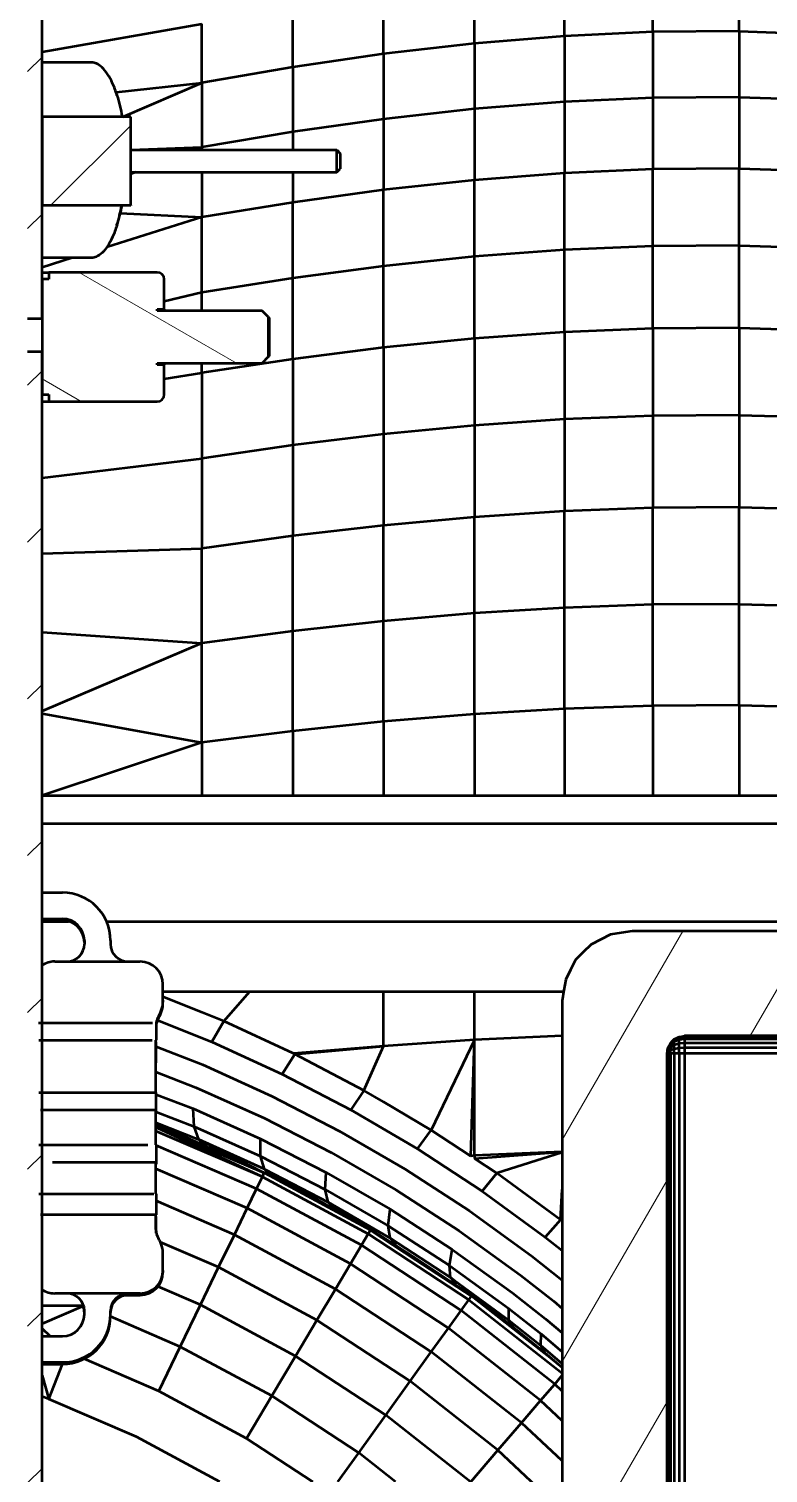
# Model space of a CAD drawing. Header units: millimetres. Extents: x -232 to 1390, y -69 to 653.
# Drawn here: x 422.06 to 443.23, y 157.39 to 198.74 of the extents above; entities that cross this region are included whole.
import ezdxf

# ---------------------------------------------------------------- set-up
doc = ezdxf.new("R2010")
doc.units = ezdxf.units.MM
doc.layers.add('Видимый контур (ГОСТ)', color=7, linetype='Continuous', lineweight=50)
doc.layers.add('Штриховка (ГОСТ)', color=7, linetype='Continuous', lineweight=18)
pattern_1 = [(45, (0, 0), (-2.245064, 2.245064), [])]

msp = doc.modelspace()

# ---------------------------------------------------------------- hatches: boundary and pattern name
at = {"layer": 'Штриховка (ГОСТ)'}
h = msp.add_hatch(dxfattribs=at)
h.set_pattern_fill('ANSI31', color=256, scale=25.4, angle=15, style=0)
h.set_pattern_definition([(60, (0, 0), (-2.74963, 1.587501), [])])
h.paths.add_polyline_path([(429.616, 53.09), (427.018, 53.602), (422.334, 54.715), (422.334, 54.715), (422.334, 51.61), (427.568, 50.426), (429.359, 50.088), (429.795, 50.075), (430.215, 50.187), (430.586, 50.415), (430.875, 50.74), (431.059, 51.134), (431.122, 51.565), (431.122, 52.847)])
h.paths.add_polyline_path([(474.517, 172.906), (473.392, 172.906), (459.434, 172.906), (459.284, 172.882), (459.125, 172.857), (458.978, 172.782), (458.846, 172.715), (458.739, 172.608), (458.625, 172.493), (458.582, 172.423), (458.543, 172.36), (458.511, 172.284), (458.482, 172.215), (458.463, 172.135), (458.446, 172.062), (458.439, 171.98), (458.434, 171.906), (458.434, 171.427), (458.434, 170.906), (458.44, 170.824), (458.446, 170.749), (458.465, 170.67), (458.482, 170.597), (458.514, 170.521), (458.543, 170.452), (458.585, 170.382), (458.625, 170.318), (458.73, 170.212), (458.846, 170.097), (458.99, 170.023), (459.125, 169.954), (459.271, 169.931), (459.434, 169.906), (474.345, 169.905), (475.822, 169.906), (475.822, 169.906), (476.206, 168.62), (477.181, 168.586), (477.813, 168.56), (477.813, 170.045), (477.813, 172.675), (477.743, 173.553), (477.533, 174.408), (477.387, 174.843), (475.673, 179.459), (473.587, 184.43), (471.242, 189.488), (468.701, 194.363), (465.99, 198.809), (464.566, 200.806), (463.09, 202.627), (461.554, 204.257), (459.948, 205.688), (458.259, 206.921), (456.475, 207.96), (454.58, 208.82), (452.564, 209.515), (450.425, 210.058), (448.166, 210.458), (445.798, 210.724), (443.334, 210.863), (440.792, 210.882), (438.191, 210.786), (432.887, 210.274), (427.568, 209.385), (422.334, 208.201), (422.334, 205.099), (422.334, 205.096), (427.018, 206.209), (429.616, 206.721), (432.22, 207.15), (434.82, 207.488), (437.397, 207.727), (439.93, 207.861), (442.398, 207.884), (444.776, 207.792), (447.041, 207.581), (449.174, 207.25), (451.16, 206.795), (452.993, 206.215), (454.68, 205.503), (456.245, 204.647), (457.724, 203.622), (459.152, 202.403), (460.547, 200.973), (461.918, 199.328), (463.268, 197.476), (464.595, 195.435), (465.897, 193.23), (467.169, 190.893), (468.406, 188.456), (470.746, 183.437), (472.83, 178.488), (474.526, 173.937), (474.861, 172.906)])
h.paths.add_polyline_path([(444.811, 172.053), (444.785, 172.215), (444.718, 172.348), (444.643, 172.493), (444.538, 172.599), (444.422, 172.715), (444.289, 172.782), (444.143, 172.857), (443.996, 172.88), (443.834, 172.906), (441.967, 172.906), (439.334, 172.906), (439.025, 172.857), (438.716, 172.808), (438.437, 172.666), (438.159, 172.524), (437.937, 172.302), (437.716, 172.081), (437.574, 171.802), (437.432, 171.524), (437.383, 171.215), (437.334, 170.906), (437.334, 129.906), (437.334, 88.906), (437.383, 88.597), (437.432, 88.288), (437.574, 88.009), (437.716, 87.73), (437.937, 87.509), (438.159, 87.288), (438.437, 87.145), (438.716, 87.003), (439.025, 86.954), (439.334, 86.906), (474.853, 86.906), (474.526, 85.875), (472.83, 81.324), (470.746, 76.374), (468.406, 71.355), (467.169, 68.919), (465.897, 66.581), (464.595, 64.376), (463.268, 62.335), (461.918, 60.483), (460.547, 58.838), (459.152, 57.408), (457.724, 56.189), (456.245, 55.164), (454.68, 54.308), (452.993, 53.596), (451.16, 53.016), (450.813, 52.932), (450.813, 52.932), (450.813, 52.657), (450.813, 51.803), (450.842, 51.622), (450.885, 51.343), (450.967, 51.18), (451.094, 50.928), (451.223, 50.798), (451.421, 50.597), (451.583, 50.512), (451.833, 50.382), (452.013, 50.351), (452.291, 50.303), (452.751, 50.368), (454.58, 50.991), (456.475, 51.851), (458.259, 52.891), (459.947, 54.123), (461.554, 55.554), (463.09, 57.184), (464.566, 59.005), (465.99, 61.002), (468.701, 65.448), (471.242, 70.323), (473.587, 75.381), (475.673, 80.352), (477.387, 84.968), (478.61, 88.774), (478.978, 89.968), (478.98, 89.975), (478.98, 89.975), (479.313, 91.191), (476.206, 91.191), (475.822, 89.906), (475.822, 89.906), (440.834, 89.906), (440.757, 89.918), (440.68, 89.93), (440.61, 89.966), (440.54, 90.001), (440.485, 90.056), (440.43, 90.112), (440.394, 90.181), (440.359, 90.251), (440.347, 90.328), (440.334, 90.406), (440.334, 129.906), (440.334, 169.406), (440.347, 169.483), (440.359, 169.56), (440.394, 169.63), (440.43, 169.699), (440.485, 169.755), (440.54, 169.81), (440.61, 169.846), (440.68, 169.881), (440.757, 169.893), (440.834, 169.906), (442.546, 169.906), (443.834, 169.906), (443.982, 169.929), (444.143, 169.954), (444.276, 170.022), (444.422, 170.097), (444.528, 170.202), (444.643, 170.318), (444.711, 170.451), (444.785, 170.597), (444.809, 170.744), (444.834, 170.906), (444.834, 171.383), (444.834, 171.906)])
h = msp.add_hatch(dxfattribs=at)
h.set_pattern_fill('ANSI31', color=256, scale=25.4, style=0)
h.set_pattern_definition(pattern_1)
h.paths.add_polyline_path([(422.025, 190.452), (422.437, 190.452), (422.437, 191.571), (422.437, 193.694), (422.437, 196.222), (422.437, 200.148), (422.437, 204.482), (422.437, 204.982), (422.025, 204.982)])
h.paths.add_polyline_path([(422.437, 189.491), (422.025, 189.491), (422.025, 54.987), (422.437, 54.987), (422.437, 76.721), (422.437, 77.221), (422.437, 78.721), (422.437, 79.221), (422.437, 188.271)])
h = msp.add_hatch(dxfattribs=at)
h.set_pattern_fill('ANSI31', color=256, scale=25.4, style=0)
h.set_pattern_definition(pattern_1)
h.paths.add_polyline_path([(422.437, 196.222), (422.437, 193.694), (424.977, 193.694), (424.977, 196.222)])
h = msp.add_hatch(dxfattribs=at)
h.set_pattern_fill('ANSI31', color=256, scale=25.4, angle=105.0002, style=0)
h.set_pattern_definition([(150.00025, (0, 0), (-1.587488, -2.749637), [])])
edge = h.paths.add_edge_path()
edge.add_line((428.924, 189.359), (428.924, 190.484))
edge.add_line((428.924, 190.484), (428.737, 190.671))
edge.add_line((428.737, 190.671), (425.737, 190.671))
edge.add_line((425.737, 190.671), (425.737, 190.721))
edge.add_line((425.737, 190.721), (425.937, 190.721))
edge.add_line((425.937, 190.721), (425.937, 191.571))
edge.add_ellipse((425.737, 191.571), major_axis=(0, 0.2), ratio=1, start_angle=270, end_angle=360)
edge.add_line((425.737, 191.771), (422.637, 191.771))
edge.add_line((422.637, 191.771), (422.637, 191.571))
edge.add_line((422.637, 191.571), (422.437, 191.571))
edge.add_line((422.437, 191.571), (422.437, 190.452))
edge.add_line((422.437, 190.452), (422.437, 189.491))
edge.add_line((422.437, 189.491), (422.437, 188.271))
edge.add_line((422.437, 188.271), (422.637, 188.271))
edge.add_line((422.637, 188.271), (422.637, 188.071))
edge.add_line((422.637, 188.071), (425.737, 188.071))
edge.add_ellipse((425.737, 188.271), major_axis=(0.2, 0), ratio=1, start_angle=270, end_angle=360)
edge.add_line((425.937, 188.271), (425.937, 189.121))
edge.add_line((425.937, 189.121), (425.737, 189.121))
edge.add_line((425.737, 189.121), (425.737, 189.171))
edge.add_line((425.737, 189.171), (428.737, 189.171))
edge.add_line((428.737, 189.171), (428.924, 189.359))

# ---------------------------------------------------------------- linework, layer by layer
at = {"layer": 'Видимый контур (ГОСТ)'}
for p, q in [((422.437, 190.452), (422.437, 204.982)), ((437.397, 198.538), (437.397, 200.255)), ((439.93, 198.656), (439.93, 200.376)), ((442.398, 198.676), (442.398, 200.397)), ((434.82, 198.327), (434.82, 200.039)), ((429.616, 197.65), (429.616, 199.346)), ((432.22, 198.029), (432.22, 199.734)), ((422.437, 198.09), (427.018, 198.883)), ((427.018, 197.199), (427.018, 198.883)), ((437.397, 198.538), (434.82, 198.327)), ((439.93, 198.656), (437.397, 198.538)), ((437.397, 198.538), (437.397, 196.655)), ((442.398, 198.676), (439.93, 198.656)), ((439.93, 198.656), (439.93, 196.77)), ((442.398, 198.676), (442.398, 196.789)), ((442.398, 198.676), (444.776, 198.595)), ((434.82, 198.327), (432.22, 198.029)), ((434.82, 198.327), (434.82, 196.45)), ((423.837, 197.784), (422.437, 197.784)), ((432.22, 198.029), (429.616, 197.65)), ((432.22, 198.029), (432.22, 196.16)), ((429.616, 197.65), (427.018, 197.199)), ((429.616, 197.65), (429.616, 195.792)), ((424.556, 196.93), (427.018, 197.199)), ((424.753, 196.228), (427.018, 197.199)), ((427.018, 197.199), (427.018, 195.353)), ((434.82, 196.45), (432.22, 196.16)), ((437.397, 196.655), (434.82, 196.45)), ((434.82, 196.45), (434.82, 194.413)), ((439.93, 196.77), (437.397, 196.655)), ((437.397, 196.655), (437.397, 194.612)), ((442.398, 196.789), (439.93, 196.77)), ((439.93, 196.77), (439.93, 194.723)), ((442.398, 196.789), (444.776, 196.71)), ((442.398, 196.789), (442.398, 194.742)), ((424.977, 196.228), (422.437, 196.228)), ((422.437, 196.222), (422.437, 193.694)), ((424.977, 196.222), (422.437, 196.222)), ((424.977, 196.228), (424.977, 196.222)), ((424.977, 193.694), (424.977, 196.222)), ((432.22, 196.16), (429.616, 195.792)), ((432.22, 196.16), (432.22, 194.132)), ((429.616, 195.792), (427.018, 195.353)), ((429.616, 195.792), (429.616, 195.278)), ((424.977, 195.283), (427.018, 195.353)), ((424.977, 195.278), (430.877, 195.278)), ((427.018, 195.353), (426.819, 195.278)), ((427.018, 195.353), (427.018, 195.278)), ((430.877, 194.638), (430.877, 195.278)), ((430.877, 195.278), (430.977, 195.178)), ((430.977, 195.178), (430.977, 194.738)), ((424.977, 194.638), (430.877, 194.638)), ((425.119, 194.638), (424.977, 194.585)), ((427.018, 194.638), (427.018, 193.35)), ((429.616, 194.638), (429.616, 193.775)), ((430.877, 194.638), (430.977, 194.738)), ((434.82, 194.413), (432.22, 194.132)), ((437.397, 194.612), (434.82, 194.413)), ((434.82, 192.221), (434.82, 194.413)), ((439.93, 194.723), (437.397, 194.612)), ((437.397, 192.412), (437.397, 194.612)), ((442.398, 194.742), (439.93, 194.723)), ((439.93, 192.52), (439.93, 194.723)), ((442.398, 192.538), (442.398, 194.742)), ((442.398, 194.742), (444.776, 194.666)), ((432.22, 194.132), (429.616, 193.775)), ((432.22, 191.949), (432.22, 194.132)), ((422.437, 193.694), (424.977, 193.694)), ((424.977, 193.688), (422.437, 193.688)), ((424.977, 193.694), (424.977, 193.688)), ((429.616, 193.775), (427.018, 193.35)), ((429.616, 191.604), (429.616, 193.775)), ((427.018, 193.35), (424.296, 192.496)), ((424.675, 193.47), (427.018, 193.35)), ((427.018, 191.193), (427.018, 193.35)), ((437.397, 192.412), (434.82, 192.221)), ((439.93, 192.52), (437.397, 192.412)), ((437.397, 190.062), (437.397, 192.412)), ((442.398, 192.538), (439.93, 192.52)), ((439.93, 190.165), (439.93, 192.52)), ((442.398, 190.183), (442.398, 192.538)), ((442.398, 192.538), (444.776, 192.464)), ((423.837, 192.184), (422.437, 192.184)), ((423.3, 192.184), (422.437, 191.914)), ((432.22, 191.949), (429.616, 191.604)), ((434.82, 192.221), (432.22, 191.949)), ((432.22, 189.616), (432.22, 191.949)), ((434.82, 189.878), (434.82, 192.221)), ((422.437, 191.771), (422.537, 191.771)), ((422.637, 191.571), (422.437, 191.571)), ((422.437, 191.571), (422.437, 188.271)), ((422.537, 191.771), (422.637, 191.771)), ((425.737, 191.771), (422.637, 191.771)), ((422.637, 191.771), (422.637, 191.571)), ((425.937, 190.721), (425.937, 191.571)), ((429.616, 191.604), (427.018, 191.193)), ((429.616, 189.284), (429.616, 191.604)), ((427.018, 191.193), (425.937, 190.933)), ((427.018, 190.671), (427.018, 191.193)), ((425.737, 190.671), (425.737, 190.721)), ((425.737, 190.721), (425.937, 190.721)), ((428.737, 190.671), (425.737, 190.671)), ((425.937, 190.721), (425.937, 190.671)), ((428.924, 190.484), (428.737, 190.671)), ((422.025, 190.452), (422.437, 190.452)), ((428.924, 189.359), (428.924, 190.484)), ((428.924, 190.484), (428.937, 190.471)), ((428.937, 190.471), (428.937, 189.371)), ((434.82, 189.878), (432.22, 189.616)), ((437.397, 190.062), (434.82, 189.878)), ((434.82, 189.878), (434.82, 187.39)), ((439.93, 190.165), (437.397, 190.062)), ((437.397, 190.062), (437.397, 187.567)), ((442.398, 190.183), (439.93, 190.165)), ((439.93, 190.165), (439.93, 187.666)), ((442.398, 190.183), (442.398, 187.683)), ((442.398, 190.183), (444.776, 190.112)), ((422.437, 189.491), (422.025, 189.491)), ((422.437, 54.987), (422.437, 189.491)), ((432.22, 189.616), (429.616, 189.284)), ((432.22, 189.616), (432.22, 187.14)), ((425.737, 189.121), (425.737, 189.171)), ((425.737, 189.171), (428.737, 189.171)), ((425.937, 189.121), (425.737, 189.121)), ((425.937, 189.171), (425.937, 189.121)), ((425.937, 188.271), (425.937, 189.121)), ((429.616, 189.284), (427.018, 188.889)), ((427.018, 188.889), (427.018, 189.171)), ((428.737, 189.171), (428.924, 189.359)), ((428.937, 189.371), (428.924, 189.359)), ((429.616, 189.284), (429.616, 186.822)), ((425.937, 188.717), (427.018, 188.889)), ((427.018, 188.889), (427.018, 186.443)), ((422.437, 188.271), (422.637, 188.271)), ((422.637, 188.271), (422.637, 188.071)), ((422.437, 188.071), (422.537, 188.071)), ((422.537, 188.071), (422.637, 188.071)), ((422.637, 188.071), (425.737, 188.071)), ((434.82, 187.39), (432.22, 187.14)), ((437.397, 187.567), (434.82, 187.39)), ((434.82, 187.39), (434.82, 184.765)), ((439.93, 187.666), (437.397, 187.567)), ((437.397, 187.567), (437.397, 184.934)), ((442.398, 187.683), (439.93, 187.666)), ((439.93, 187.666), (439.93, 185.028)), ((442.398, 187.683), (444.776, 187.615)), ((442.398, 187.683), (442.398, 185.044)), ((432.22, 187.14), (429.616, 186.822)), ((432.22, 187.14), (432.22, 184.526)), ((429.616, 186.822), (427.018, 186.443)), ((429.616, 186.822), (429.616, 184.222)), ((422.437, 185.883), (427.018, 186.443)), ((427.018, 186.443), (427.018, 183.86)), ((437.397, 184.934), (434.82, 184.765)), ((439.93, 185.028), (437.397, 184.934)), ((437.397, 182.167), (437.397, 184.934)), ((442.398, 185.044), (439.93, 185.028)), ((439.93, 182.257), (439.93, 185.028)), ((442.398, 182.272), (442.398, 185.044)), ((442.398, 185.044), (444.776, 184.979)), ((432.22, 184.526), (429.616, 184.222)), ((434.82, 184.765), (432.22, 184.526)), ((432.22, 181.78), (432.22, 184.526)), ((434.82, 182.007), (434.82, 184.765)), ((429.616, 184.222), (427.018, 183.86)), ((429.616, 181.492), (429.616, 184.222)), ((422.437, 183.72), (427.018, 183.86)), ((427.018, 181.148), (427.018, 183.86)), ((434.82, 182.007), (432.22, 181.78)), ((437.397, 182.167), (434.82, 182.007)), ((434.82, 179.123), (434.82, 182.007)), ((439.93, 182.257), (437.397, 182.167)), ((437.397, 179.275), (437.397, 182.167)), ((442.398, 182.272), (439.93, 182.257)), ((439.93, 179.36), (439.93, 182.257)), ((442.398, 179.374), (442.398, 182.272)), ((442.398, 182.272), (444.776, 182.211)), ((432.22, 181.78), (429.616, 181.492)), ((432.22, 178.909), (432.22, 181.78)), ((422.437, 181.472), (427.018, 181.148)), ((427.018, 181.148), (422.437, 179.201)), ((429.616, 181.492), (427.018, 181.148)), ((427.018, 178.312), (427.018, 181.148)), ((429.616, 178.636), (429.616, 181.492)), ((422.437, 179.139), (427.018, 178.312)), ((434.82, 179.123), (432.22, 178.909)), ((437.397, 179.275), (434.82, 179.123)), ((434.82, 179.123), (434.82, 176.787)), ((439.93, 179.36), (437.397, 179.275)), ((437.397, 179.275), (437.397, 176.787)), ((442.398, 179.374), (439.93, 179.36)), ((439.93, 179.36), (439.93, 176.787)), ((442.398, 179.374), (442.398, 176.787)), ((442.398, 179.374), (444.776, 179.316)), ((432.22, 178.909), (429.616, 178.636)), ((432.22, 178.909), (432.22, 176.787)), ((427.018, 178.312), (422.437, 176.789)), ((429.616, 178.636), (427.018, 178.312)), ((427.018, 178.312), (427.018, 176.787)), ((429.616, 178.636), (429.616, 176.787)), ((422.437, 176.787), (461.334, 176.787)), ((422.437, 175.987), (461.334, 175.987)), ((422.437, 174.009), (423.025, 174.009)), ((422.437, 173.259), (423.025, 173.259)), ((422.437, 173.209), (423.025, 173.209)), ((422.437, 173.185), (423.2, 173.185)), ((424.285, 173.185), (461.334, 173.185)), ((439.334, 172.906), (439.025, 172.857)), ((441.967, 172.906), (439.334, 172.906)), ((443.834, 172.906), (441.967, 172.906)), ((423.65, 172.634), (423.65, 172.534)), ((424.4, 172.634), (424.4, 172.534)), ((438.159, 172.524), (437.937, 172.302)), ((438.437, 172.666), (438.159, 172.524)), ((438.716, 172.808), (438.437, 172.666)), ((439.025, 172.857), (438.716, 172.808)), ((437.716, 172.081), (437.574, 171.802)), ((437.937, 172.302), (437.716, 172.081)), ((422.8, 172.034), (425.238, 172.034)), ((437.574, 171.802), (437.432, 171.524)), ((425.9, 170.927), (425.9, 171.384)), ((437.383, 171.215), (437.334, 170.906)), ((437.432, 171.524), (437.383, 171.215)), ((425.9, 171.182), (437.378, 171.182)), ((427.019, 170.577), (425.9, 171.027)), ((425.9, 170.927), (425.9, 170.877)), ((427.643, 170.325), (428.392, 171.182)), ((432.22, 169.617), (432.22, 171.182)), ((434.82, 169.791), (434.82, 171.182)), ((437.334, 170.906), (437.334, 129.906)), ((427.643, 170.325), (427.019, 170.577)), ((422.341, 170.284), (425.6, 170.284)), ((425.71, 170.284), (425.71, 169.784)), ((425.741, 170.355), (427.302, 169.732)), ((427.302, 169.732), (427.643, 170.325)), ((429.616, 169.413), (427.643, 170.325)), ((422.342, 169.784), (425.587, 169.784)), ((425.697, 169.734), (425.71, 169.734)), ((425.7, 168.284), (425.7, 169.784)), ((425.71, 169.134), (425.71, 169.734)), ((425.71, 169.603), (427.029, 169.083)), ((427.302, 169.732), (429.314, 168.811)), ((432.22, 169.617), (429.646, 169.399)), ((429.675, 169.386), (432.22, 169.617)), ((431.656, 168.347), (432.22, 169.617)), ((434.82, 169.791), (432.22, 169.617)), ((434.82, 169.791), (433.585, 167.21)), ((434.715, 166.466), (434.82, 169.791)), ((437.334, 169.911), (434.82, 169.791)), ((434.82, 166.478), (434.82, 169.791)), ((440.347, 169.483), (440.359, 169.56)), ((440.43, 169.685), (440.359, 169.552)), ((440.43, 169.643), (440.359, 169.531)), ((440.359, 169.56), (440.394, 169.63)), ((440.43, 169.578), (440.359, 169.496)), ((440.359, 169.552), (440.359, 169.56)), ((440.394, 169.63), (440.43, 169.699)), ((440.54, 169.79), (440.43, 169.685)), ((440.43, 169.699), (440.485, 169.755)), ((440.54, 169.733), (440.43, 169.643)), ((440.43, 169.685), (440.43, 169.699)), ((440.43, 169.643), (440.43, 169.685)), ((440.54, 169.643), (440.43, 169.578)), ((440.43, 169.578), (440.43, 169.643)), ((440.43, 169.496), (440.43, 169.578)), ((440.485, 169.755), (440.54, 169.81)), ((440.68, 169.858), (440.54, 169.79)), ((440.54, 169.81), (440.61, 169.846)), ((440.54, 169.79), (440.54, 169.81)), ((440.68, 169.79), (440.54, 169.733)), ((440.54, 169.733), (440.54, 169.79)), ((440.54, 169.643), (440.54, 169.733)), ((440.68, 169.685), (440.54, 169.643)), ((440.54, 169.531), (440.54, 169.643)), ((440.61, 169.846), (440.68, 169.881)), ((440.68, 169.881), (440.757, 169.893)), ((440.834, 169.881), (440.68, 169.858)), ((440.68, 169.858), (440.68, 169.881)), ((440.68, 169.79), (440.68, 169.858)), ((440.834, 169.81), (440.68, 169.79)), ((440.68, 169.685), (440.68, 169.79)), ((440.834, 169.699), (440.68, 169.685)), ((440.68, 169.552), (440.68, 169.685)), ((440.834, 169.56), (440.68, 169.552)), ((440.757, 169.893), (440.834, 169.906)), ((440.834, 169.906), (442.546, 169.906)), ((440.834, 169.906), (440.834, 169.881)), ((473.461, 169.881), (440.834, 169.906)), ((473.463, 169.887), (440.834, 169.906)), ((440.834, 169.881), (473.456, 169.823)), ((473.461, 169.88), (440.834, 169.881)), ((440.834, 169.881), (440.834, 169.81)), ((440.834, 169.881), (473.461, 169.881)), ((473.456, 169.823), (440.834, 169.81)), ((440.834, 169.81), (440.834, 169.699)), ((473.456, 169.806), (440.834, 169.81)), ((473.467, 169.713), (440.834, 169.699)), ((440.834, 169.699), (440.834, 169.56)), ((473.471, 169.694), (440.834, 169.699)), ((473.497, 169.572), (440.834, 169.56)), ((473.502, 169.554), (440.834, 169.56)), ((440.834, 169.56), (440.834, 169.406)), ((442.546, 169.906), (443.834, 169.906)), ((429.314, 168.811), (429.675, 169.386)), ((429.646, 169.399), (429.616, 169.413)), ((429.675, 169.386), (429.646, 169.399)), ((431.656, 168.347), (429.675, 169.386)), ((440.334, 169.406), (440.359, 169.552)), ((440.334, 169.406), (440.359, 169.531)), ((440.334, 169.406), (440.359, 169.496)), ((440.334, 169.406), (440.347, 169.483)), ((440.334, 169.406), (440.359, 169.453)), ((440.334, 129.906), (440.334, 169.406)), ((440.359, 169.406), (440.334, 169.406)), ((440.359, 169.531), (440.359, 169.552)), ((440.359, 169.496), (440.359, 169.531)), ((440.43, 169.496), (440.359, 169.453)), ((440.359, 169.453), (440.359, 169.496)), ((440.359, 169.406), (440.359, 169.453)), ((440.43, 169.406), (440.359, 169.406)), ((440.359, 169.406), (440.359, 90.406)), ((440.54, 169.531), (440.43, 169.496)), ((440.43, 169.406), (440.43, 169.496)), ((440.54, 169.406), (440.43, 169.406)), ((440.43, 169.406), (440.43, 90.406)), ((440.68, 169.552), (440.54, 169.531)), ((440.54, 169.406), (440.54, 169.531)), ((440.68, 169.406), (440.54, 169.406)), ((440.54, 169.406), (440.54, 90.406)), ((440.68, 169.406), (440.68, 169.552)), ((440.834, 169.406), (440.68, 169.406)), ((440.68, 169.406), (440.68, 90.406)), ((440.834, 169.406), (440.834, 90.406)), ((473.545, 169.406), (440.834, 169.406)), ((425.7, 168.876), (426.844, 168.43)), ((425.707, 169.134), (425.71, 169.134)), ((427.029, 169.083), (429.016, 168.182)), ((429.314, 168.811), (431.276, 167.791)), ((426.844, 168.43), (428.804, 167.548)), ((431.656, 168.347), (431.276, 167.791)), ((432.22, 168.015), (431.656, 168.347)), ((422.348, 168.284), (425.659, 168.284)), ((425.71, 167.784), (425.71, 168.284)), ((425.71, 168.232), (426.762, 167.824)), ((429.016, 168.182), (430.954, 167.183)), ((433.585, 167.21), (432.22, 168.015)), ((425.705, 167.784), (422.397, 167.784)), ((425.7, 166.784), (425.7, 167.784)), ((425.706, 167.734), (425.71, 167.734)), ((425.709, 167.734), (426.79, 167.315)), ((425.71, 167.734), (425.71, 167.784)), ((426.79, 167.315), (426.762, 167.824)), ((426.762, 167.824), (428.693, 166.959)), ((428.804, 167.548), (430.714, 166.57)), ((431.276, 167.791), (433.186, 166.673)), ((425.7, 167.422), (426.926, 166.941)), ((427.158, 166.733), (425.7, 167.384)), ((425.7, 167.325), (425.746, 167.308)), ((425.7, 167.308), (425.746, 167.308)), ((425.7, 167.283), (425.811, 167.283)), ((425.725, 167.274), (425.7, 167.274)), ((428.747, 165.867), (425.7, 167.183)), ((428.747, 165.867), (425.725, 167.274)), ((425.769, 167.274), (425.725, 167.274)), ((425.746, 167.308), (425.811, 167.283)), ((425.834, 167.274), (425.769, 167.274)), ((425.769, 167.274), (428.803, 165.982)), ((425.811, 167.283), (425.834, 167.274)), ((428.803, 165.982), (425.834, 167.274)), ((427.158, 166.733), (426.04, 167.184)), ((426.926, 166.941), (426.79, 167.315)), ((426.79, 167.315), (428.693, 166.461)), ((430.954, 167.183), (432.84, 166.087)), ((433.186, 166.673), (433.585, 167.21)), ((434.715, 166.466), (433.585, 167.21)), ((422.344, 166.784), (425.47, 166.784)), ((425.71, 166.784), (425.71, 166.284)), ((428.582, 165.526), (425.71, 166.767)), ((426.926, 166.941), (427.158, 166.733)), ((428.748, 166.006), (426.926, 166.941)), ((428.804, 166.091), (426.926, 166.941)), ((428.566, 166.085), (427.158, 166.733)), ((428.693, 166.461), (428.693, 166.959)), ((428.693, 166.959), (430.575, 165.999)), ((433.186, 166.673), (435.043, 165.458)), ((425.709, 166.284), (422.738, 166.284)), ((425.7, 165.384), (425.7, 166.284)), ((425.71, 166.284), (425.71, 166.234)), ((428.804, 166.091), (428.693, 166.461)), ((428.693, 166.461), (430.547, 165.512)), ((430.714, 166.57), (432.573, 165.496)), ((434.82, 166.478), (434.715, 166.466)), ((434.819, 166.397), (437.334, 166.586)), ((434.82, 166.478), (434.819, 166.397)), ((435.461, 165.974), (434.819, 166.397)), ((437.334, 166.588), (434.82, 166.478)), ((437.334, 166.57), (435.461, 165.974)), ((428.312, 164.969), (425.7, 166.098)), ((425.701, 166.234), (425.71, 166.234)), ((428.582, 165.526), (428.747, 165.867)), ((428.747, 165.867), (428.803, 165.982)), ((428.747, 165.867), (431.778, 164.236)), ((428.834, 165.965), (428.803, 165.982)), ((428.804, 166.091), (429.017, 165.878)), ((430.824, 164.932), (428.804, 166.091)), ((428.804, 166.091), (430.632, 165.147)), ((431.843, 164.345), (428.834, 165.965)), ((429.017, 165.878), (428.878, 165.942)), ((431.843, 164.345), (429.017, 165.878)), ((430.824, 164.932), (429.017, 165.878)), ((430.547, 165.512), (430.575, 165.999)), ((430.575, 165.999), (432.406, 164.943)), ((432.84, 166.087), (434.674, 164.894)), ((435.043, 165.458), (435.461, 165.974)), ((437.284, 164.639), (435.461, 165.974)), ((428.312, 164.969), (428.582, 165.526)), ((431.584, 163.91), (428.582, 165.526)), ((430.632, 165.147), (430.547, 165.512)), ((430.547, 165.512), (432.35, 164.47)), ((432.573, 165.496), (434.381, 164.325)), ((435.043, 165.458), (436.847, 164.144)), ((437.284, 164.639), (437.334, 165.511)), ((422.342, 165.384), (425.638, 165.384)), ((425.71, 165.384), (425.71, 164.784)), ((427.947, 164.213), (425.71, 165.179)), ((430.632, 165.147), (430.824, 164.932)), ((432.58, 163.896), (430.632, 165.147)), ((430.632, 165.147), (432.41, 164.112)), ((425.705, 164.784), (422.397, 164.784)), ((425.7, 164.362), (425.7, 164.784)), ((425.705, 164.734), (425.71, 164.734)), ((425.71, 164.262), (425.71, 164.734)), ((427.947, 164.213), (428.312, 164.969)), ((431.268, 163.378), (428.312, 164.969)), ((430.824, 164.932), (431.843, 164.345)), ((432.35, 164.47), (432.406, 164.943)), ((432.406, 164.943), (434.185, 163.792)), ((434.674, 164.894), (436.455, 163.604)), ((437.284, 164.639), (436.847, 164.144)), ((437.334, 164.599), (437.284, 164.639)), ((427.495, 163.281), (427.947, 164.213)), ((430.838, 162.657), (427.947, 164.213)), ((431.584, 163.91), (431.778, 164.236)), ((431.778, 164.236), (431.843, 164.345)), ((431.778, 164.236), (434.657, 162.349)), ((433.153, 163.487), (431.843, 164.345)), ((431.843, 164.345), (432.58, 163.896)), ((432.41, 164.112), (432.35, 164.47)), ((432.35, 164.47), (434.102, 163.334)), ((434.381, 164.325), (436.135, 163.058)), ((427.495, 163.281), (425.824, 164.003)), ((431.268, 163.378), (431.584, 163.91)), ((434.436, 162.041), (431.584, 163.91)), ((434.136, 162.985), (432.41, 164.112)), ((432.41, 164.112), (432.58, 163.896)), ((433.166, 163.509), (432.58, 163.896)), ((434.102, 163.334), (434.185, 163.792)), ((434.185, 163.792), (435.912, 162.546)), ((436.847, 164.144), (437.334, 163.759)), ((425.9, 163.184), (425.9, 163.641)), ((430.838, 162.657), (431.268, 163.378)), ((434.075, 161.539), (431.268, 163.378)), ((434.732, 162.453), (433.153, 163.487)), ((434.285, 162.769), (433.166, 163.509)), ((436.455, 163.604), (437.334, 162.912)), ((425.9, 163.184), (425.9, 163.134)), ((426.973, 162.202), (427.495, 163.281)), ((430.309, 161.767), (427.495, 163.281)), ((434.136, 162.985), (434.102, 163.334)), ((434.102, 163.334), (435.8, 162.105)), ((434.136, 162.985), (434.285, 162.769)), ((435.937, 161.552), (434.136, 162.985)), ((434.136, 162.985), (435.809, 161.765)), ((436.135, 163.058), (437.093, 162.307)), ((425.25, 162.534), (422.801, 162.534)), ((426.973, 162.202), (425.757, 162.727)), ((430.309, 161.767), (430.838, 162.657)), ((433.585, 160.857), (430.838, 162.657)), ((434.732, 162.453), (434.285, 162.769)), ((435.912, 162.546), (436.854, 161.807)), ((423.63, 162.176), (422.437, 162.176)), ((423.615, 162.168), (422.437, 161.661)), ((424.67, 162.484), (425.25, 162.484)), ((426.395, 161.007), (426.973, 162.202)), ((429.695, 160.736), (426.973, 162.202)), ((434.436, 162.041), (434.657, 162.349)), ((434.657, 162.349), (434.732, 162.453)), ((434.657, 162.349), (437.334, 160.245)), ((437.165, 160.54), (434.732, 162.453)), ((435.937, 161.552), (434.991, 162.249)), ((437.093, 162.307), (437.334, 162.102)), ((423.65, 161.934), (423.65, 162.034)), ((424.4, 161.934), (424.4, 162.034)), ((424.4, 161.884), (424.4, 161.934)), ((426.395, 161.007), (424.4, 161.869)), ((429.695, 160.736), (430.309, 161.767)), ((432.981, 160.016), (430.309, 161.767)), ((434.075, 161.539), (434.436, 162.041)), ((437.117, 159.934), (434.436, 162.041)), ((435.809, 161.765), (435.8, 162.105)), ((435.8, 162.105), (436.727, 161.375)), ((435.809, 161.765), (435.937, 161.552)), ((435.809, 161.765), (436.721, 161.042)), ((436.854, 161.807), (437.334, 161.399)), ((422.437, 161.523), (422.672, 161.309)), ((422.437, 161.309), (423.025, 161.309)), ((433.585, 160.857), (434.075, 161.539)), ((436.714, 159.465), (434.075, 161.539)), ((437.165, 160.54), (435.937, 161.552)), ((436.837, 160.832), (435.937, 161.552)), ((436.721, 161.042), (436.727, 161.375)), ((436.727, 161.375), (437.334, 160.858)), ((425.779, 159.734), (426.395, 161.007)), ((429.016, 159.596), (426.395, 161.007)), ((437.334, 160.516), (436.721, 161.042)), ((436.721, 161.042), (436.837, 160.832)), ((422.437, 160.559), (423.025, 160.559)), ((422.437, 160.509), (423.025, 160.509)), ((422.637, 159.504), (423.021, 160.509)), ((425.779, 159.734), (423.644, 160.656)), ((429.016, 159.596), (429.695, 160.736)), ((432.281, 159.042), (429.695, 160.736)), ((432.981, 160.016), (433.585, 160.857)), ((436.167, 158.827), (433.585, 160.857)), ((437.168, 160.545), (436.837, 160.832)), ((436.837, 160.832), (437.165, 160.54)), ((437.168, 160.545), (437.165, 160.54)), ((437.334, 160.407), (437.165, 160.54)), ((437.168, 160.545), (437.334, 160.41)), ((422.437, 160.182), (422.637, 159.504)), ((437.117, 159.934), (437.334, 160.188)), ((428.293, 158.381), (425.779, 159.734)), ((432.281, 159.042), (432.981, 160.016)), ((435.493, 158.042), (432.981, 160.016)), ((436.714, 159.465), (437.117, 159.934)), ((437.334, 159.731), (437.117, 159.934)), ((422.637, 159.504), (422.437, 159.579)), ((425.143, 158.421), (422.637, 159.504)), ((428.293, 158.381), (429.016, 159.596)), ((431.507, 157.964), (429.016, 159.596)), ((436.167, 158.827), (436.714, 159.465)), ((437.334, 158.884), (436.714, 159.465)), ((431.507, 157.964), (432.281, 159.042)), ((434.706, 157.136), (432.281, 159.042)), ((435.493, 158.042), (436.167, 158.827)), ((437.334, 157.735), (436.167, 158.827)), ((427.532, 157.136), (425.143, 158.421)), ((430.193, 157.136), (428.293, 158.381)), ((434.715, 157.136), (435.493, 158.042)), ((437.334, 156.318), (435.493, 158.042)), ((430.911, 157.136), (431.507, 157.964)), ((432.561, 157.136), (431.507, 157.964))]:
    msp.add_line(p, q, dxfattribs=at)
for centre, radius, start, end in [((425.737, 191.571), 0.2, 0, 90), ((425.737, 188.271), 0.2, 270, 0), ((423.025, 172.634), 1.375, 0, 90), ((423.025, 172.634), 0.625, 0, 90), ((423.025, 172.584), 0.625, 0, 90), ((423.15, 172.534), 0.5, 270.0033, 0), ((424.9, 172.534), 0.5, 180, 269.9967), ((422.8, 171.384), 0.65, 90, 124.0051), ((425.25, 171.384), 0.65, 0, 90), ((425.003, 170.927), 0.898, 328.9716, 0), ((425.003, 170.877), 0.898, 328.9716, 0), ((426.2, 170.207), 0.5, 148.9716, 171.088), ((426.2, 170.157), 0.5, 148.9716, 168.5217), ((426.2, 164.362), 0.5, 180, 211.0285), ((425.003, 163.641), 0.898, 0, 31.0285), ((425.25, 163.184), 0.65, 270, 0), ((425.25, 163.134), 0.65, 270, 0), ((422.8, 163.184), 0.65, 235.9948, 270), ((423.15, 162.034), 0.5, 0, 89.9967), ((424.9, 162.034), 0.5, 90.0033, 180), ((423.15, 161.984), 0.5, 0, 22.4947), ((424.9, 161.984), 0.5, 90.0033, 180), ((423.025, 161.934), 1.375, 270, 0), ((423.025, 161.934), 0.625, 270, 0), ((423.025, 161.884), 1.375, 270, 0)]:
    msp.add_arc(centre, radius, start, end, dxfattribs=at)
for centre, major_axis, start_param, end_param in [((419.358, 193.903), (5.226, 2.94), 6.273884, 6.314134), ((419.358, 193.903), (5.226, 2.94), 6.245402, 6.273973), ((419.358, 196.066), (5.226, -2.94), 0.009213, 0.049463), ((419.358, 196.066), (5.226, -2.94), 0.00345, 0.009301)]:
    msp.add_ellipse(centre, major_axis=major_axis, ratio=0.016454, start_param=start_param, end_param=end_param, dxfattribs=at)
for points in [[(424.585, 196.843), (424.546, 196.964), (424.504, 197.077), (424.412, 197.28), (424.364, 197.37), (424.262, 197.524), (424.209, 197.587), (424.103, 197.688), (424.049, 197.725), (423.951, 197.769), (423.907, 197.78), (423.855, 197.784), (423.846, 197.784), (423.837, 197.784)], [(424.585, 193.126), (424.546, 193.004), (424.504, 192.892), (424.412, 192.689), (424.364, 192.599), (424.262, 192.445), (424.209, 192.381), (424.103, 192.28), (424.049, 192.243), (423.951, 192.2), (423.907, 192.189), (423.855, 192.185), (423.846, 192.184), (423.837, 192.184)]]:
    msp.add_open_spline(points, degree=3, knots=[0.39383, 0.39383, 0.39383, 0.39383, 0.515064, 0.515064, 0.636298, 0.636298, 0.757532, 0.757532, 0.878766, 0.878766, 0.9784893, 0.9784893, 1, 1, 1, 1], dxfattribs=at)
for points in [[(424.581, 196.844), (424.644, 196.647), (424.692, 196.437), (424.729, 196.228)], [(424.718, 193.688), (424.683, 193.499), (424.637, 193.311), (424.581, 193.133)], [(424.583, 193.131), (424.639, 193.31), (424.685, 193.499), (424.72, 193.688)]]:
    msp.add_open_spline(points, degree=3, dxfattribs=at)

doc.saveas('drawing.dxf')
